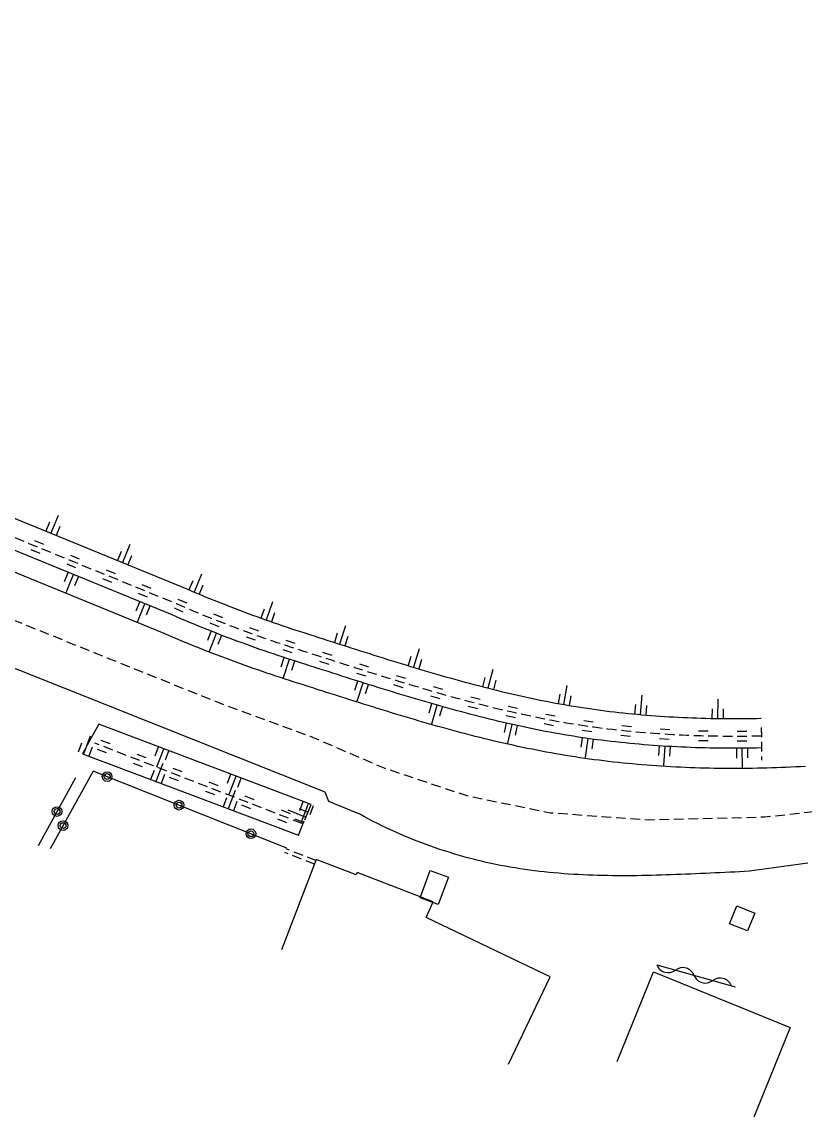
# Model space of a CAD drawing. Header units: millimetres. Extents: x 104999 to 106000, y 137000 to 138000.
# Drawn here: x 105908.5 to 105949, y 137550 to 137606.6 of the extents above; entities that cross this region are included whole.
import ezdxf

# ---------------------------------------------------------------- set-up
doc = ezdxf.new("R2010")
doc.units = ezdxf.units.MM
doc.linetypes.add('DASHED', pattern=[0.75, 0.5, -0.25])
doc.layers.get('0').update_dxf_attribs({"linetype": 'CONTINUOUS'})
for name, color, linetype in [('W0001', 6, 'DASHED'), ('W0008', 7, 'CONTINUOUS'), ('W0100', 7, 'CONTINUOUS'), ('W0112', 1, 'DASHED'), ('W0211', 2, 'CONTINUOUS'), ('W0220', 5, 'DASHED'), ('W0310', 3, 'CONTINUOUS'), ('W0322', 7, 'CONTINUOUS'), ('W1471', 7, 'CONTINUOUS')]:
    doc.layers.add(name, color=color, linetype=linetype)

# ---------------------------------------------------------------- blocks, each defined once
blk = doc.blocks.new('t112o')
at = {"color": 0, "linetype": 'Continuous'}
for p, q in [((-0.5, 0.5), (0.5, 0.5)), ((-0.5, -0.5), (-0.5, 0.5)), ((0.5, 0.5), (0.5, -0.5)), ((0.5, -0.5), (-0.5, -0.5))]:
    blk.add_line(p, q, dxfattribs=at)
blk = doc.blocks.new('t220o')
at = {"color": 0, "linetype": 'Continuous'}
for p, q in [((-0.25, 0.25), (0.25, 0.25)), ((-0.25, -0.25), (0.25, -0.25))]:
    blk.add_line(p, q, dxfattribs=at)
blk = doc.blocks.new('t211o')
at = {"color": 0, "linetype": 'Continuous'}
for p, q in [((0, 1), (0, 0)), ((-0.289, 0.5), (-0.289, 0)), ((0.289, 0.5), (0.289, 0))]:
    blk.add_line(p, q, dxfattribs=at)
blk = doc.blocks.new('t310o')
at = {"color": 0, "linetype": 'Continuous'}
for centre, start, end in [((-0.5, 0.375), 216.8699, 323.1304), ((0.5, -0.375), 36.8699, 143.1303)]:
    blk.add_arc(centre, 0.625, start, end, dxfattribs=at)
blk = doc.blocks.new('t322o')
at = {"color": 0, "linetype": 'Continuous'}
for radius in [0.25, 0.15]:
    blk.add_circle((0, 0), radius, dxfattribs=at)
blk = doc.blocks.new('T1471')
at = {"color": 0, "linetype": 'Continuous', "flags": 128}
blk.add_lwpolyline([(-0.75, -0.5), (-0.75, 0.5), (0.75, 0.5), (0.75, -0.5), (-0.75, -0.5)], dxfattribs=at)

msp = doc.modelspace()

# ---------------------------------------------------------------- linework, layer by layer
at = {"layer": 'W0001', "flags": 128}
msp.add_lwpolyline([(105840.576, 137603.074), (105866.873, 137592.299), (105880.224, 137586.908), (105887.894, 137583.812), (105894.143, 137581.288), (105902.548, 137577.899), (105912.262, 137573.976), (105918.577, 137571.439), (105923.362, 137569.676), (105927.214, 137568.026), (105931.454, 137566.608), (105935.764, 137565.727), (105940.875, 137565.36), (105946.858, 137565.51), (105953.616, 137566.239), (105962.752, 137568.147), (105967.868, 137569.574), (105972.023, 137570.952), (105979.879, 137573.98), (106000, 137583.978)], dxfattribs=at)
at = {"layer": 'W0008', "flags": 128}
for points in [[(105948.966, 137568.12), (105948.717, 137568.106), (105948.469, 137568.093), (105948.22, 137568.081), (105947.972, 137568.07), (105947.723, 137568.06), (105947.475, 137568.051), (105947.226, 137568.042), (105946.978, 137568.035), (105946.73, 137568.028), (105946.481, 137568.023), (105946.233, 137568.019), (105945.985, 137568.015), (105945.736, 137568.013), (105945.488, 137568.011), (105945.24, 137568.011), (105944.991, 137568.011), (105944.743, 137568.013), (105944.495, 137568.015), (105944.247, 137568.019), (105943.999, 137568.024), (105943.751, 137568.029), (105943.502, 137568.036), (105943.254, 137568.044), (105943.006, 137568.053), (105942.758, 137568.063), (105942.51, 137568.074), (105942.262, 137568.086), (105942.014, 137568.099), (105941.766, 137568.114), (105941.518, 137568.129), (105941.27, 137568.146), (105941.023, 137568.164), (105940.775, 137568.182), (105940.527, 137568.203), (105940.279, 137568.224), (105940.031, 137568.246), (105939.784, 137568.269), (105939.536, 137568.294), (105939.288, 137568.32), (105939.041, 137568.347), (105938.793, 137568.375), (105938.545, 137568.405), (105938.298, 137568.435), (105938.05, 137568.467), (105937.803, 137568.5), (105937.555, 137568.534), (105937.306, 137568.57), (105937.056, 137568.607), (105936.807, 137568.646), (105936.559, 137568.686), (105936.311, 137568.728), (105936.063, 137568.77), (105935.816, 137568.814), (105935.568, 137568.86), (105935.322, 137568.906), (105935.075, 137568.954), (105934.829, 137569.003), (105934.583, 137569.053), (105934.337, 137569.104), (105934.092, 137569.156), (105933.847, 137569.21), (105933.602, 137569.264), (105933.358, 137569.319), (105933.114, 137569.376), (105932.87, 137569.433), (105932.626, 137569.492), (105932.383, 137569.551), (105932.14, 137569.611), (105931.897, 137569.673), (105931.654, 137569.735), (105931.411, 137569.797), (105931.169, 137569.861), (105930.927, 137569.926), (105930.685, 137569.991), (105930.443, 137570.057), (105930.202, 137570.123), (105929.961, 137570.191), (105929.72, 137570.259), (105929.479, 137570.327), (105929.238, 137570.397), (105928.997, 137570.466), (105928.757, 137570.537), (105928.516, 137570.608), (105928.276, 137570.679), (105928.036, 137570.751), (105927.796, 137570.824), (105927.556, 137570.896), (105927.316, 137570.97), (105927.077, 137571.043), (105926.837, 137571.117), (105926.598, 137571.192), (105926.358, 137571.266), (105926.119, 137571.341), (105925.88, 137571.416), (105925.64, 137571.492), (105925.401, 137571.567), (105925.162, 137571.643), (105924.923, 137571.719), (105924.684, 137571.795), (105924.445, 137571.872), (105924.206, 137571.948), (105923.967, 137572.024), (105923.728, 137572.101), (105923.49, 137572.177), (105923.251, 137572.254), (105923.012, 137572.33), (105922.773, 137572.406), (105922.534, 137572.483), (105922.295, 137572.559), (105922.059, 137572.634), (105921.824, 137572.711), (105921.589, 137572.788), (105921.354, 137572.866), (105921.12, 137572.945), (105920.886, 137573.024), (105920.652, 137573.105), (105920.418, 137573.186), (105920.185, 137573.268), (105919.952, 137573.351), (105919.72, 137573.435), (105919.488, 137573.52), (105919.256, 137573.605), (105919.024, 137573.691), (105918.793, 137573.779), (105918.562, 137573.866), (105918.331, 137573.955), (105918.101, 137574.045), (105917.871, 137574.135), (105917.641, 137574.227), (105917.411, 137574.319), (105917.182, 137574.412), (105916.954, 137574.506), (105916.725, 137574.6), (105916.497, 137574.696), (105916.269, 137574.792), (105916.042, 137574.889), (105915.814, 137574.987), (105891.414, 137584.97)], [(105949.086, 137563.112), (105948.835, 137563.078), (105948.585, 137563.044), (105948.334, 137563.01), (105948.084, 137562.976), (105947.833, 137562.942), (105947.583, 137562.908), (105947.332, 137562.875), (105947.082, 137562.841), (105946.829, 137562.807), (105946.577, 137562.772), (105946.324, 137562.738), (105946.071, 137562.709), (105945.818, 137562.685), (105945.563, 137562.669), (105945.31, 137562.658), (105945.057, 137562.646), (105944.805, 137562.635), (105944.552, 137562.623), (105944.299, 137562.611), (105944.046, 137562.599), (105943.793, 137562.588), (105943.54, 137562.576), (105943.288, 137562.565), (105943.035, 137562.554), (105942.782, 137562.544), (105942.529, 137562.534), (105942.277, 137562.524), (105942.024, 137562.515), (105941.771, 137562.506), (105941.518, 137562.499), (105941.266, 137562.491), (105941.013, 137562.485), (105940.76, 137562.48), (105940.508, 137562.475), (105940.255, 137562.471), (105940.002, 137562.469), (105939.75, 137562.467), (105939.497, 137562.467), (105939.245, 137562.467), (105938.992, 137562.47), (105938.74, 137562.473), (105938.487, 137562.478), (105938.235, 137562.484), (105937.983, 137562.492), (105937.73, 137562.501), (105937.478, 137562.512), (105937.226, 137562.524), (105936.974, 137562.539), (105936.721, 137562.555), (105936.469, 137562.573), (105936.217, 137562.593), (105935.965, 137562.615), (105935.713, 137562.639), (105935.461, 137562.665), (105935.209, 137562.694), (105934.958, 137562.724), (105934.706, 137562.757), (105934.454, 137562.792), (105934.202, 137562.83), (105933.951, 137562.87), (105933.699, 137562.913), (105933.448, 137562.958), (105933.201, 137563.005), (105932.954, 137563.054), (105932.709, 137563.106), (105932.464, 137563.16), (105932.22, 137563.217), (105931.977, 137563.276), (105931.735, 137563.337), (105931.494, 137563.4), (105931.253, 137563.466), (105931.014, 137563.534), (105930.775, 137563.605), (105930.537, 137563.678), (105930.3, 137563.753), (105930.063, 137563.831), (105929.828, 137563.911), (105929.593, 137563.993), (105929.36, 137564.078), (105929.127, 137564.165), (105928.894, 137564.254), (105928.663, 137564.346), (105928.433, 137564.44), (105928.203, 137564.537), (105927.974, 137564.635), (105927.747, 137564.737), (105927.519, 137564.84), (105927.293, 137564.946), (105927.068, 137565.054), (105926.843, 137565.165), (105926.62, 137565.278), (105926.397, 137565.393), (105926.175, 137565.511), (105925.953, 137565.631), (105924.331, 137566.314), (105924.125, 137566.794), (105890.334, 137580.247)]]:
    msp.add_lwpolyline(points, dxfattribs=at)
at = {"layer": 'W0100', "flags": 128}
for points in [[(105933.614, 137552.733), (105935.764, 137557.247), (105929.355, 137560.301), (105929.726, 137561.123), (105925.79, 137562.637), (105925.743, 137562.515), (105923.676, 137563.311), (105921.88, 137558.645)], [(105939.227, 137552.868), (105941.111, 137557.499), (105948.186, 137554.622), (105946.302, 137549.991)]]:
    msp.add_lwpolyline(points, dxfattribs=at)
at = {"layer": 'W0112', "flags": 128}
for points in [[(105923.617, 137563.056), (105922.045, 137563.666)], [(105923.689, 137563.242), (105922.117, 137563.853)]]:
    msp.add_lwpolyline(points, dxfattribs=at)
at = {"layer": 'W0211', "flags": 128}
for points in [[(105892.388, 137587.359), (105916.814, 137577.366), (105917.059, 137577.26), (105917.278, 137577.167), (105917.497, 137577.074), (105917.717, 137576.982), (105917.937, 137576.891), (105918.157, 137576.801), (105918.377, 137576.711), (105918.598, 137576.623), (105918.819, 137576.535), (105919.041, 137576.448), (105919.262, 137576.361), (105919.484, 137576.276), (105919.707, 137576.191), (105919.929, 137576.107), (105920.152, 137576.024), (105920.375, 137575.942), (105920.599, 137575.861), (105920.823, 137575.78), (105921.047, 137575.7), (105921.271, 137575.621), (105921.496, 137575.543), (105921.721, 137575.465), (105921.946, 137575.389), (105922.172, 137575.313), (105922.398, 137575.238), (105922.624, 137575.164), (105922.851, 137575.09), (105923.08, 137575.017), (105923.317, 137574.941, -0.000114), (105923.318, 137574.941), (105923.557, 137574.864, -0.000088), (105923.558, 137574.864), (105923.797, 137574.788, -0.000063), (105923.798, 137574.788), (105924.037, 137574.711, -0.000037), (105924.037, 137574.711), (105924.276, 137574.635, -0.000012), (105924.276, 137574.635), (105924.515, 137574.558), (105924.753, 137574.482), (105924.992, 137574.406), (105925.23, 137574.33), (105925.468, 137574.254), (105925.706, 137574.178), (105925.943, 137574.102), (105926.18, 137574.027), (105926.418, 137573.952), (105926.654, 137573.877), (105926.891, 137573.803), (105927.128, 137573.729), (105927.364, 137573.655), (105927.6, 137573.582), (105927.836, 137573.509), (105928.072, 137573.437), (105928.308, 137573.365), (105928.543, 137573.293), (105928.779, 137573.222), (105929.014, 137573.152), (105929.249, 137573.082), (105929.484, 137573.012), (105929.719, 137572.943), (105929.954, 137572.875), (105930.188, 137572.808), (105930.423, 137572.741), (105930.658, 137572.675), (105930.892, 137572.61), (105931.126, 137572.545), (105931.361, 137572.481), (105931.595, 137572.418), (105931.829, 137572.355), (105932.063, 137572.294), (105932.297, 137572.233), (105932.531, 137572.174), (105932.765, 137572.115), (105932.999, 137572.057), (105933.233, 137572), (105933.466, 137571.944), (105933.7, 137571.889), (105933.934, 137571.834), (105934.168, 137571.781), (105934.402, 137571.729), (105934.636, 137571.678), (105934.87, 137571.629), (105935.103, 137571.58), (105935.337, 137571.532), (105935.571, 137571.486), (105935.805, 137571.44), (105936.04, 137571.396), (105936.274, 137571.354), (105936.508, 137571.312), (105936.742, 137571.271), (105936.977, 137571.232), (105937.211, 137571.195), (105937.446, 137571.158), (105937.68, 137571.123), (105937.916, 137571.089), (105938.15, 137571.057), (105938.385, 137571.025), (105938.62, 137570.995), (105938.856, 137570.966), (105939.091, 137570.938), (105939.326, 137570.911), (105939.562, 137570.885), (105939.797, 137570.861), (105940.033, 137570.837), (105940.269, 137570.815), (105940.505, 137570.794), (105940.741, 137570.774), (105940.976, 137570.755), (105941.213, 137570.737), (105941.449, 137570.72), (105941.685, 137570.704), (105941.921, 137570.689), (105942.158, 137570.676), (105942.394, 137570.663), (105942.631, 137570.651), (105942.868, 137570.641), (105943.104, 137570.631), (105943.341, 137570.623), (105943.578, 137570.615), (105943.815, 137570.609), (105944.053, 137570.603), (105944.29, 137570.599), (105944.527, 137570.595), (105944.765, 137570.593), (105945.002, 137570.591), (105945.24, 137570.591), (105945.478, 137570.591), (105945.716, 137570.593), (105945.954, 137570.595), (105946.192, 137570.598), (105946.43, 137570.603), (105946.668, 137570.608), (105946.684, 137570.608)], [(105946.705, 137569.072), (105946.46, 137569.067), (105946.216, 137569.062), (105945.972, 137569.059), (105945.728, 137569.057), (105945.484, 137569.055), (105945.24, 137569.055), (105944.996, 137569.055), (105944.752, 137569.057), (105944.508, 137569.059), (105944.264, 137569.063), (105944.02, 137569.067), (105943.777, 137569.073), (105943.533, 137569.08), (105943.29, 137569.087), (105943.046, 137569.096), (105942.802, 137569.106), (105942.559, 137569.117), (105942.316, 137569.129), (105942.072, 137569.142), (105941.829, 137569.156), (105941.586, 137569.171), (105941.343, 137569.187), (105941.099, 137569.205), (105940.856, 137569.223), (105940.613, 137569.243), (105940.37, 137569.264), (105940.127, 137569.286), (105939.885, 137569.309), (105939.642, 137569.333), (105939.399, 137569.358), (105939.156, 137569.384), (105938.914, 137569.412), (105938.671, 137569.441), (105938.428, 137569.471), (105938.186, 137569.502), (105937.943, 137569.534), (105937.701, 137569.568), (105937.457, 137569.603), (105937.214, 137569.64), (105936.971, 137569.677), (105936.728, 137569.716), (105936.485, 137569.757), (105936.243, 137569.799), (105936.001, 137569.842), (105935.759, 137569.886), (105935.517, 137569.932), (105935.276, 137569.978), (105935.035, 137570.026), (105934.794, 137570.075), (105934.553, 137570.125), (105934.312, 137570.177), (105934.072, 137570.229), (105933.831, 137570.283), (105933.591, 137570.337), (105933.351, 137570.393), (105933.111, 137570.449), (105932.872, 137570.507), (105932.632, 137570.565), (105932.393, 137570.624), (105932.153, 137570.685), (105931.914, 137570.746), (105931.675, 137570.808), (105931.436, 137570.87), (105931.197, 137570.934), (105930.958, 137570.998), (105930.72, 137571.063), (105930.481, 137571.129), (105930.243, 137571.196), (105930.004, 137571.263), (105929.766, 137571.331), (105929.527, 137571.4), (105929.289, 137571.469), (105929.051, 137571.538), (105928.813, 137571.609), (105928.575, 137571.68), (105928.336, 137571.751), (105928.098, 137571.823), (105927.86, 137571.895), (105927.622, 137571.968), (105927.384, 137572.041), (105927.146, 137572.114), (105926.908, 137572.188), (105926.67, 137572.263), (105926.431, 137572.337), (105926.193, 137572.412), (105925.955, 137572.487), (105925.717, 137572.563), (105925.478, 137572.638), (105925.24, 137572.714), (105925.001, 137572.79), (105924.763, 137572.866), (105924.524, 137572.942), (105924.285, 137573.019), (105924.047, 137573.095), (105923.808, 137573.172, 0.000012), (105923.808, 137573.172), (105923.569, 137573.248, 0.000037), (105923.569, 137573.248), (105923.33, 137573.324, 0.000063), (105923.329, 137573.325), (105923.091, 137573.401, 0.000088), (105923.09, 137573.401), (105922.851, 137573.477, 0.000114), (105922.851, 137573.477), (105922.613, 137573.553), (105922.379, 137573.628), (105922.148, 137573.703), (105921.916, 137573.779), (105921.685, 137573.856), (105921.454, 137573.934), (105921.224, 137574.012), (105920.993, 137574.091), (105920.763, 137574.171), (105920.534, 137574.252), (105920.304, 137574.334), (105920.075, 137574.416), (105919.847, 137574.5), (105919.618, 137574.584), (105919.39, 137574.669), (105919.163, 137574.755), (105918.935, 137574.841), (105918.708, 137574.929), (105918.481, 137575.017), (105918.254, 137575.106), (105918.028, 137575.196), (105917.802, 137575.287), (105917.577, 137575.378), (105917.351, 137575.471), (105917.126, 137575.564), (105916.902, 137575.658), (105916.677, 137575.753), (105916.453, 137575.849), (105916.219, 137575.95), (105891.808, 137585.937)]]:
    msp.add_lwpolyline(points, format="xyb", dxfattribs=at)
msp.add_lwpolyline([(105923.078, 137565.356), (105923.405, 137566.145), (105912.426, 137570.309), (105912.03, 137569.592), (105911.577, 137568.771), (105922.751, 137564.568), (105923.056, 137565.304)], dxfattribs=at)
at = {"layer": 'W0220', "flags": 128}
msp.add_lwpolyline([(105946.69, 137569.687), (105946.448, 137569.681), (105946.206, 137569.677), (105945.965, 137569.674), (105945.723, 137569.671), (105945.481, 137569.67), (105945.24, 137569.669), (105944.998, 137569.67), (105944.757, 137569.671), (105944.516, 137569.674), (105944.275, 137569.677), (105944.033, 137569.682), (105943.792, 137569.687), (105943.551, 137569.694), (105943.31, 137569.702), (105943.069, 137569.71), (105942.829, 137569.72), (105942.588, 137569.731), (105942.347, 137569.743), (105942.107, 137569.755), (105941.866, 137569.769), (105941.625, 137569.784), (105941.385, 137569.801), (105941.145, 137569.818), (105940.904, 137569.836), (105940.664, 137569.855), (105940.424, 137569.876), (105940.184, 137569.898), (105939.944, 137569.92), (105939.704, 137569.944), (105939.464, 137569.969), (105939.224, 137569.995), (105938.985, 137570.023), (105938.745, 137570.051), (105938.505, 137570.081), (105938.266, 137570.112), (105938.026, 137570.143), (105937.787, 137570.177), (105937.546, 137570.211), (105937.307, 137570.247), (105937.067, 137570.284), (105936.827, 137570.323), (105936.588, 137570.363), (105936.349, 137570.404), (105936.11, 137570.447), (105935.871, 137570.49), (105935.633, 137570.535), (105935.394, 137570.581), (105935.156, 137570.629), (105934.918, 137570.677), (105934.679, 137570.727), (105934.442, 137570.778), (105934.204, 137570.829), (105933.966, 137570.882), (105933.728, 137570.936), (105933.491, 137570.991), (105933.253, 137571.047), (105933.016, 137571.104), (105932.779, 137571.162), (105932.542, 137571.221), (105932.304, 137571.28), (105932.067, 137571.341), (105931.83, 137571.402), (105931.593, 137571.465), (105931.356, 137571.528), (105931.119, 137571.592), (105930.882, 137571.656), (105930.646, 137571.722), (105930.409, 137571.788), (105930.172, 137571.854), (105929.935, 137571.922), (105929.698, 137571.99), (105929.461, 137572.059), (105929.224, 137572.128), (105928.987, 137572.198), (105928.75, 137572.269), (105928.513, 137572.34), (105928.276, 137572.411), (105928.039, 137572.483), (105927.802, 137572.555), (105927.565, 137572.628), (105927.328, 137572.702), (105927.09, 137572.775), (105926.853, 137572.849), (105926.615, 137572.924), (105926.378, 137572.998), (105926.14, 137573.073), (105925.902, 137573.149), (105925.664, 137573.224), (105925.426, 137573.3), (105925.188, 137573.376), (105924.95, 137573.452), (105924.711, 137573.528), (105924.473, 137573.604), (105924.234, 137573.68), (105923.995, 137573.757, 0.000012), (105923.995, 137573.757), (105923.756, 137573.833, 0.000037), (105923.756, 137573.833), (105923.517, 137573.91, 0.000063), (105923.517, 137573.91), (105923.278, 137573.986, 0.000088), (105923.277, 137573.987), (105923.038, 137574.063, 0.000114), (105923.037, 137574.063), (105922.8, 137574.139), (105922.568, 137574.213), (105922.338, 137574.287), (105922.109, 137574.363), (105921.88, 137574.439), (105921.651, 137574.516), (105921.423, 137574.593), (105921.194, 137574.672), (105920.967, 137574.751), (105920.739, 137574.832), (105920.512, 137574.913), (105920.285, 137574.994), (105920.058, 137575.077), (105919.832, 137575.16), (105919.606, 137575.245), (105919.38, 137575.33), (105919.155, 137575.415), (105918.93, 137575.502), (105918.705, 137575.59), (105918.48, 137575.678), (105918.256, 137575.767), (105918.032, 137575.857), (105917.809, 137575.948), (105917.586, 137576.039), (105917.363, 137576.131), (105917.14, 137576.225), (105916.917, 137576.319), (105916.695, 137576.413), (105916.457, 137576.516), (105892.04, 137586.506), (105852.281, 137602.677), (105850.825, 137603.203), (105845.308, 137605.403), (105841.945, 137606.608)], format="xyb", dxfattribs=at)
for points in [[(105946.684, 137570.135), (105946.7, 137568.435)], [(105922.943, 137565.168), (105912.22, 137569.321)]]:
    msp.add_lwpolyline(points, dxfattribs=at)
at = {"layer": 'W0310', "flags": 128}
msp.add_lwpolyline([(105941.283, 137557.855), (105945.34, 137556.727)], dxfattribs=at)
at = {"layer": 'W0322', "flags": 128}
for points in [[(105909.305, 137564.036), (105911.242, 137567.547)], [(105922.152, 137563.899), (105912.137, 137567.882), (105909.913, 137563.853)]]:
    msp.add_lwpolyline(points, dxfattribs=at)

# ---------------------------------------------------------------- block references
at = {"layer": 'W0112', "rotation": 338.1416170206334}
msp.add_blockref('t112o', (105945.7, 137560.263), dxfattribs=at)
at = {"layer": 'W0211'}
for p, rotation in [((105909.953, 137580.173), 337.7492775998479), ((105913.655, 137578.658), 337.7492775998479), ((105911.114, 137578.038), 157.7492775998337), ((105917.354, 137577.135), 337.089494370616), ((105914.816, 137576.523), 157.7492775998337), ((105921.082, 137575.688), 340.5923906289296), ((105924.883, 137574.441), 342.2676107822264), ((105918.516, 137575.004), 158.7373084682195), ((105928.7, 137573.246), 343.2132110521432), ((105922.283, 137573.659), 162.0337898814672), ((105932.552, 137572.168), 345.8716505049346), ((105926.094, 137572.444), 162.4959410403615), ((105936.46, 137571.32), 349.9194785203059), ((105929.922, 137571.286), 164.1013144846932), ((105940.425, 137570.801), 354.8538364149705), ((105944.419, 137570.597), 359.1623998254565), ((105933.796, 137570.291), 167.2159931179841), ((105911.635, 137568.749), 339.3850936407117), ((105915.788, 137569.034), 159.2303452999215), ((105937.728, 137569.564), 172.1181448176189), ((105941.707, 137569.163), 176.4260222502919), ((105945.705, 137569.056), 180.340779268261), ((105915.379, 137567.341), 339.3850936407117), ((105919.528, 137567.615), 159.2303452999215), ((105919.123, 137565.932), 339.3850936407117), ((105923.268, 137566.197), 159.2303452999215), ((105923.134, 137565.492), 67.48434185808527)]:
    msp.add_blockref('t211o', p, dxfattribs=dict(at, rotation=rotation))
at = {"layer": 'W0220'}
for p, rotation in [((105909.261, 137579.46), 157.7492775998561), ((105911.112, 137578.703), 157.7492775998561), ((105912.963, 137577.946), 157.7492775998561), ((105914.814, 137577.188), 157.7492775998561), ((105916.664, 137576.427), 156.6780464803485), ((105918.513, 137575.665), 158.5312104523093), ((105920.384, 137574.959), 160.1802186134697), ((105922.275, 137574.308), 161.8280327115818), ((105924.18, 137573.698), 162.2552726906211), ((105926.085, 137573.091), 162.4456825561679), ((105927.995, 137572.496), 163.0125722910175), ((105929.913, 137571.928), 163.9567323562735), ((105931.841, 137571.399), 165.4704395971672), ((105933.784, 137570.924), 167.2159931192417), ((105935.742, 137570.515), 169.3331781429845), ((105937.714, 137570.187), 171.8115873320517), ((105939.699, 137569.945), 174.0477955803968), ((105941.693, 137569.78), 176.4260222510045), ((105943.69, 137569.69), 178.4354589418984), ((105945.69, 137569.671), 180.3407792652061), ((105912.685, 137569.14), 158.8318452005932), ((105914.55, 137568.418), 158.8318452005932), ((105916.415, 137567.696), 158.8318452005932), ((105918.28, 137566.974), 158.8318452005932), ((105920.145, 137566.252), 158.8318452005932), ((105922.01, 137565.529), 158.8318452005932)]:
    msp.add_blockref('t220o', p, dxfattribs=dict(at, rotation=rotation))
at = {"layer": 'W0310', "rotation": 344.4524566055349}
for p in [(105942.246, 137557.587), (105944.173, 137557.051)]:
    msp.add_blockref('t310o', p, dxfattribs=at)
at = {"layer": 'W0322'}
for p, rotation in [((105912.86, 137567.595), 158.3105136669973), ((105916.576, 137566.116), 158.3105136669973), ((105910.271, 137565.787), 61.1256314619226), ((105910.58, 137565.061), 241.1007442799375), ((105920.293, 137564.638), 158.3105136669973)]:
    msp.add_blockref('t322o', p, dxfattribs=dict(at, rotation=rotation))
at = {"layer": 'W1471', "rotation": 69.52737407877292}
msp.add_blockref('T1471', (105929.773, 137561.859), dxfattribs=at)

doc.saveas('drawing.dxf')
